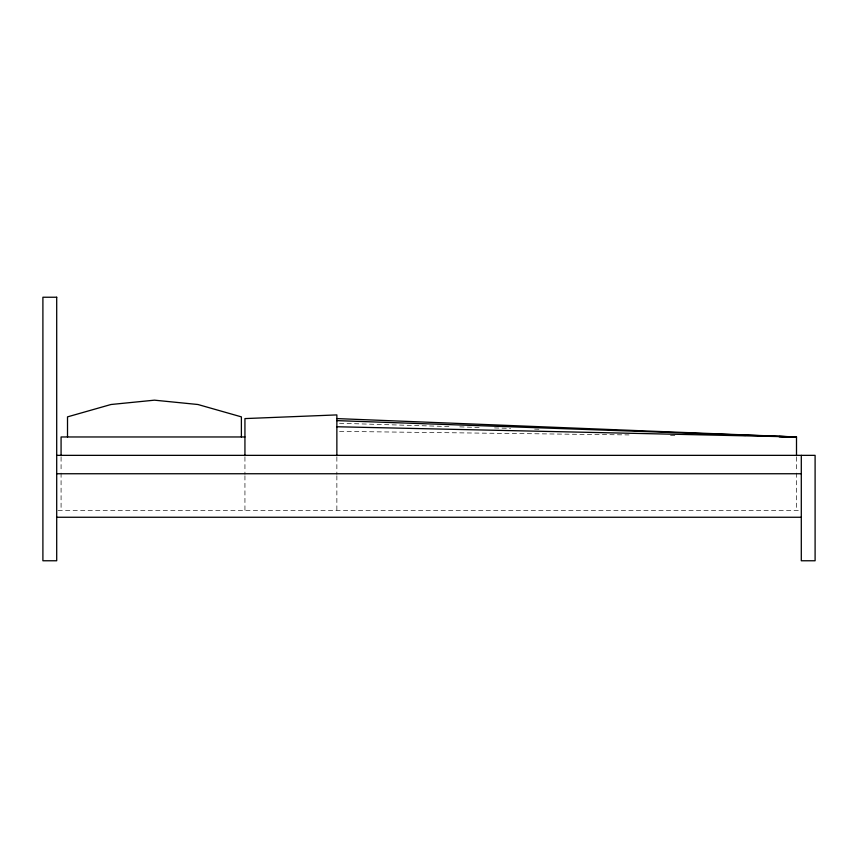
<?xml version="1.0" encoding="UTF-8"?>
<svg xmlns="http://www.w3.org/2000/svg" width="858" height="858" viewBox="0 0 858 858"><rect width="100%" height="100%" fill="white"/><g stroke="black" fill="none" stroke-linecap="round" stroke-linejoin="round"><path stroke-width="0.64" stroke-dasharray="4.29 3.22" d="M58.044 510.51L801.297 510.51M339.543 431.392L629 434.92M670.538 435.435L677.241 435.51M339.532 423.262L450.439 426.587M459.791 426.876L481.166 427.509M494.53 427.917L510.564 428.389M534.62 429.118L541.301 429.311M796.503 457.024L796.503 471.739M796.503 473.069L796.503 510.51M336.862 457.024L336.862 474.41M336.862 475.75L336.862 510.51M244.938 457.024L244.938 474.41M244.938 475.75L244.938 510.51M61.079 457.024L61.079 471.739M61.079 473.069L61.079 510.51"/><path stroke-width="1.29" d="M244.938 436.969L61.079 436.969L61.079 455.684M56.703 455.351L815.1 455.351L815.1 560.767L801.297 560.767L801.297 455.351M56.703 473.745L801.297 473.745M56.703 517.256L801.297 517.256M779.085 436.754L796.503 436.969L796.503 455.684M336.862 426.758L796.503 436.969L336.862 418.586M736.379 435.167L745.731 435.446M757.753 435.81L773.787 436.282M779.139 436.443L796.503 436.969L336.862 420.624M336.862 455.684L336.862 414.907L244.938 418.586L244.938 455.684M241.388 436.969L241.388 416.87L197.919 404.504L154.451 400.171L110.982 404.504L67.514 416.87L67.514 436.969M56.703 297.233L42.9 297.233L42.9 560.767L56.703 560.767L56.703 297.233"/></g></svg>
